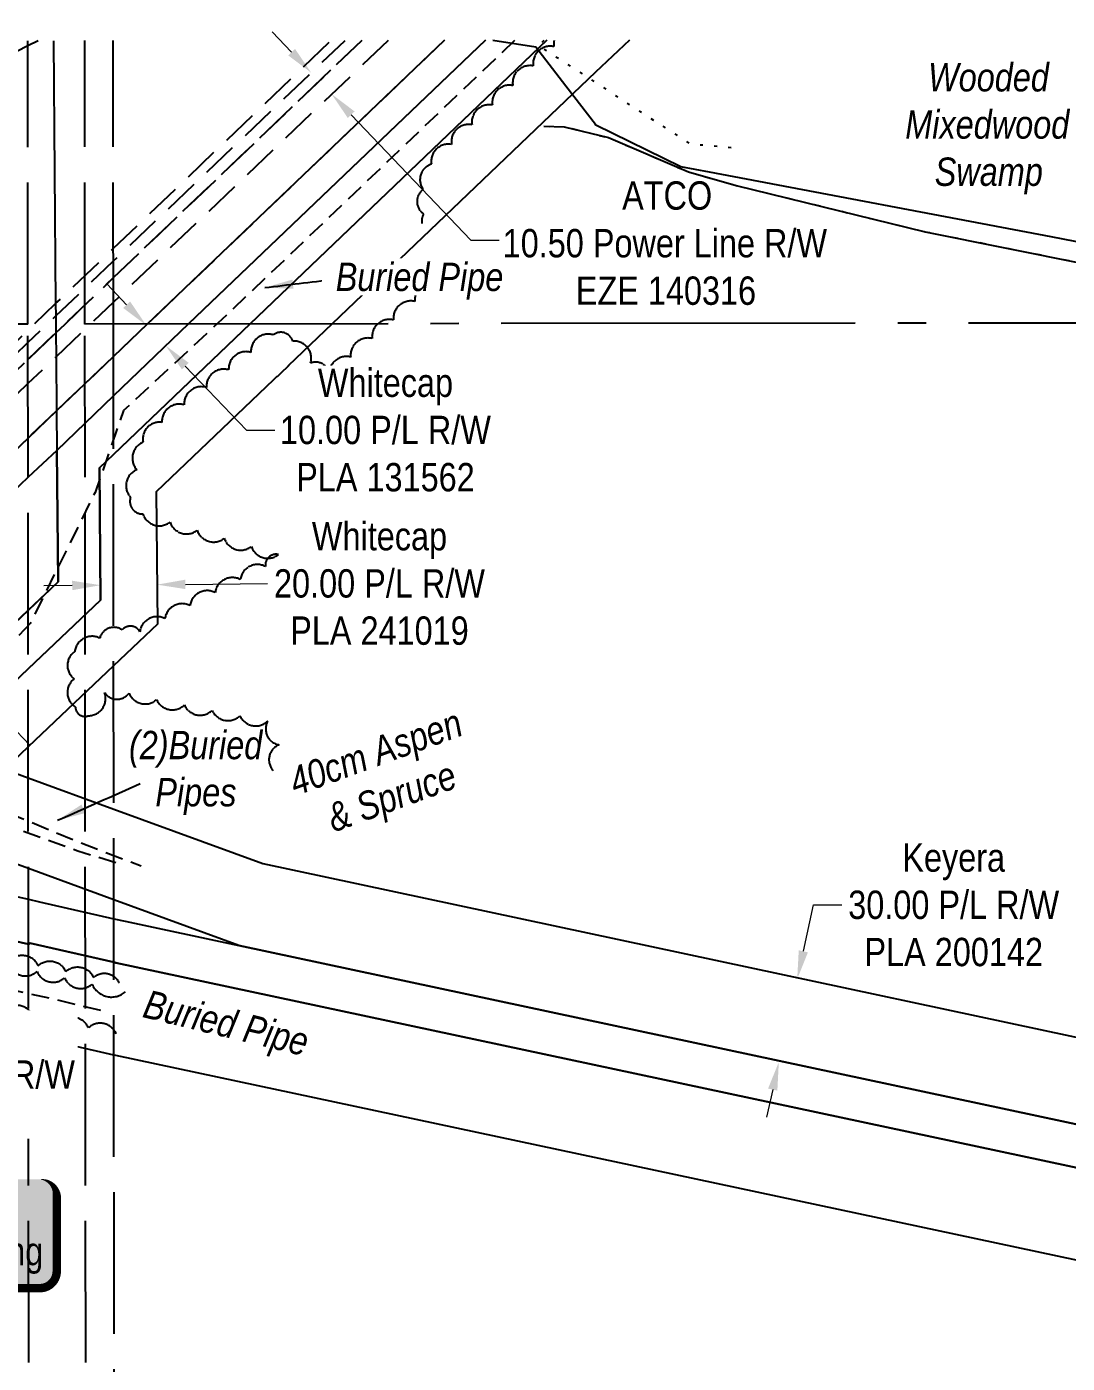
# Model space of a CAD drawing. Extents: x 500622 to 512229, y 6022177 to 6028063.
# Drawn here: x 503147.6 to 503515, y 6026805 to 6027276.9 of the extents above; entities that cross this region are included whole.
import ezdxf

# ---------------------------------------------------------------- set-up
doc = ezdxf.new("R2010")
doc.units = 0
doc.header["$LTSCALE"] = 5
doc.header["$PDMODE"] = 3
doc.header["$PDSIZE"] = 30
for name, pattern in [('0', [1, 1, 0]), ('foc-ACCESSROAD', [3.75, 2.5, -1.25]), ('foc-FLOWLINE', [3.75, 2.5, -1.25]), ('foc-QUARTERLINE', [33, 25, -3, 2, -3]), ('foc-TOPO', [1, 0.2, -0.8]), ('foc-UNSURVEYED', [12.5, 10, -2.5]), ('foc-WHEELTRACKS', [2, 0.4, -1.6]), ('UG_PIPE', [1.875, 1.25, -0.625])]:
    doc.linetypes.add(name, pattern=pattern)
doc.layers.get('Defpoints').update_dxf_attribs({"color": 9})
for name, color, linetype in [('AS-PIPE-UG', 44, 'UG_PIPE'), ('AS-PIPE-UG-T', 44, 'Continuous'), ('C-RW', 13, 'Continuous'), ('CG-NOTES', 7, 'Continuous'), ('F-AR', 190, 'foc-ACCESSROAD'), ('F-EZE', 190, 'foc-FLOWLINE'), ('F-RW', 190, 'Continuous'), ('L-QSEC', 8, 'foc-QUARTERLINE'), ('L-USEC', 7, 'foc-UNSURVEYED'), ('T-BUSH', 110, '0'), ('T-BUSH-T', 110, 'Continuous'), ('T-LOW-AREA', 48, 'foc-TOPO'), ('T-WATER-P3', 160, 'foc-WHEELTRACKS'), ('WETLAND', 143, 'Continuous'), ('WETLAND-T', 146, 'Continuous')]:
    doc.layers.add(name, color=color, linetype=linetype)
for name, color, linetype, lineweight in [('C-RW-T', 13, 'Continuous', 9), ('C-RW-T2', 13, 'Continuous', 9), ('F-EZE-T', 190, 'Continuous', 9), ('F-RW-T', 190, 'Continuous', 9), ('F-RW-T2', 190, 'Continuous', 9)]:
    doc.layers.add(name, color=color, linetype=linetype, lineweight=lineweight)
doc.styles.add('80', font='ARIALN.TTF', dxfattribs={"height": 10})
doc.styles.add('80CG', font='ARIALN.TTF', dxfattribs={"height": 10})
doc.styles.add('80L', font='ARIALN.TTF', dxfattribs={"height": 10})
doc.styles.add('80LS', font='ARIALNI.TTF', dxfattribs={"height": 10})
doc.styles.add('foc-LtypeFont', font='ARIALN.TTF', dxfattribs={"height": 7.35})
doc.linetypes.add('foc-TOPO-flowdirection-NOLINE', pattern='A,0,[">",foc-LtypeFont,S=0.3,R=0,X=0,Y=-0.945],-20,[">",foc-LtypeFont,S=0.3,R=0,X=0,Y=-0.945],0', length=20)
doc.dimstyles.new('Compass 5 000', dxfattribs={"dimscale": 5, "dimtxt": 9, "dimasz": 2, "dimexe": 0.2, "dimexo": 0.0625, "dimgap": 0.5, "dimtad": 0, "dimtih": 1, "dimtoh": 1, "dimzin": 0, "dimdsep": 46, "dimtxsty": '80CG', "dimcen": 0.1, "dimse1": 1, "dimse2": 1, "dimclrd": 256, "dimclrt": 256, "dimaunit": 1, "dimadec": 4, "dimazin": 0, "dimtfac": 0.06, "dimtofl": 0, "dimtmove": 0, "dimatfit": 1, "dimfxl": 0.2, "dimtolj": 1, "dimtzin": 0, "dimlwd": -1, "dimarcsym": 0})

# ---------------------------------------------------------------- blocks, each defined once
blk = doc.blocks.new('*D889')
at = {"layer": 'Defpoints', "color": 0, "transparency": 16777216}
for p in [(503016.81, 6026885.09), (503107.25, 6026796.46), (503096.75, 6026785.74)]:
    blk.add_point(p, dxfattribs=at)
at = {"layer": 'F-RW-T2', "transparency": 16777216}
for p, q in [((503023.8, 6026892.24), (503038.17, 6026906.9)), ((503038.17, 6026906.9), (503048.17, 6026906.9)), ((502999.3, 6026867.23), (502992.3, 6026860.09))]:
    blk.add_line(p, q, dxfattribs=at)
for points in [[(503022.61, 6026893.4), (503024.99, 6026891.07), (503016.81, 6026885.09)], [(502998.11, 6026868.4), (503000.49, 6026866.07), (503006.3, 6026874.37)]]:
    blk.add_solid(points, dxfattribs=at)
at = {"layer": 'F-RW-T2', "transparency": 16777216, "insert": (503107.31, 6026906.9), "char_height": 10, "attachment_point": 5, "style": '80CG', "bg_fill": 3, "box_fill_scale": 1.1, "bg_fill_color": 256, "bg_fill_true_color": 13158600, "bg_fill_transparency": 0}
blk.add_mtext('\\A1;ATCO\\P15.00 Power Line R/W\\PEZE 170159', dxfattribs=at)
blk = doc.blocks.new('*D892')
at = {"layer": 'C-RW-T2', "transparency": 16777216}
for p, q in [((503182.87, 6027178.78), (503175.97, 6027186.01)), ((503203.59, 6027157.09), (503225.18, 6027134.49)), ((503225.18, 6027134.49), (503235.18, 6027134.49))]:
    blk.add_line(p, q, dxfattribs=at)
for points in [[(503184.08, 6027179.93), (503181.67, 6027177.62), (503189.78, 6027171.54)], [(503204.79, 6027158.24), (503202.38, 6027155.94), (503196.68, 6027164.32)]]:
    blk.add_solid(points, dxfattribs=at)
at = {"layer": 'Defpoints', "color": 0, "transparency": 16777216}
for p in [(503181.48, 6027163.62), (503196.68, 6027164.32), (503188.38, 6027156.39)]:
    blk.add_point(p, dxfattribs=at)
at = {"layer": 'C-RW-T2', "transparency": 16777216, "insert": (503274.26, 6027134.49), "char_height": 10, "attachment_point": 5, "style": '80CG', "bg_fill": 3, "box_fill_scale": 1.1, "bg_fill_color": 256, "bg_fill_true_color": 13158600, "bg_fill_transparency": 0}
blk.add_mtext('\\A1;Whitecap\\P10.00 P/L R/W\\PPLA 131562', dxfattribs=at)
blk = doc.blocks.new('*D895')
at = {"layer": 'C-RW-T', "transparency": 16777216}
for p, q in [((503068.09, 6027107.69), (503058.09, 6027107.69)), ((503117.64, 6027055.83), (503068.09, 6027107.69)), ((503141.79, 6027030.55), (503148.7, 6027023.32))]:
    blk.add_line(p, q, dxfattribs=at)
for points in [[(503118.85, 6027056.98), (503116.44, 6027054.67), (503124.55, 6027048.6)], [(503143, 6027031.7), (503140.59, 6027029.4), (503134.89, 6027037.78)]]:
    blk.add_solid(points, dxfattribs=at)
at = {"layer": 'Defpoints', "color": 0, "transparency": 16777216}
for p in [(503144.34, 6027067.5), (503154.67, 6027056.68), (503124.55, 6027048.6)]:
    blk.add_point(p, dxfattribs=at)
at = {"layer": 'C-RW-T', "transparency": 16777216, "insert": (503019.01, 6027107.69), "char_height": 10, "attachment_point": 5, "style": '80CG'}
blk.add_mtext('\\A1;Whitecap\\P15.00 P/L R/W\\PPLA 180539', dxfattribs=at)
blk = doc.blocks.new('*D926')
at = {"layer": 'Defpoints', "color": 0, "transparency": 16777216}
for p in [(503362.32, 6026953.42), (503419.67, 6026940.71), (503355.83, 6026924.14)]:
    blk.add_point(p, dxfattribs=at)
at = {"layer": 'F-RW-T', "transparency": 16777216}
for p, q in [((503421.84, 6026950.48), (503425.46, 6026966.84)), ((503425.46, 6026966.84), (503435.46, 6026966.84)), ((503411.02, 6026901.66), (503408.86, 6026891.9))]:
    blk.add_line(p, q, dxfattribs=at)
for points in [[(503420.21, 6026950.84), (503423.46, 6026950.12), (503419.67, 6026940.71)], [(503409.39, 6026902.03), (503412.65, 6026901.3), (503413.18, 6026911.43)]]:
    blk.add_solid(points, dxfattribs=at)
at = {"layer": 'F-RW-T', "transparency": 16777216, "insert": (503474.93, 6026966.84), "char_height": 10, "attachment_point": 5, "style": '80CG'}
blk.add_mtext('\\A1;Keyera\\P30.00 P/L R/W\\PPLA 200142', dxfattribs=at)
blk = doc.blocks.new('*U1152')
h = blk.add_hatch(color=59)
edge = h.paths.add_edge_path()
edge.add_line((-21.5, -20), (21.5, -20))
edge.add_arc((21.5, -14), 6, 270, 360)
edge.add_line((27.5, -14), (27.5, 12.5))
edge.add_arc((21.5, 12.5), 6, 0, 90)
edge.add_line((21.5, 18.5), (-21.5, 18.5))
edge.add_arc((-21.5, 12.5), 6, 90, 180)
edge.add_line((-27.5, 12.5), (-27.5, -14))
edge.add_arc((-21.5, -14), 6, 180, 270)
at = {"color": 1, "flags": 128}
blk.add_lwpolyline([(-21.5, -20, 3, 3, 0), (21.5, -20, 3, 3, 0.414214), (27.5, -14, 3, 3, 0), (27.5, 12.5, 3, 0, 0.414214), (21.5, 18.5, 0, 0, 0), (-21.5, 18.5, 0, 0, 0.414214), (-27.5, 12.5, 0, 0, 0), (-27.5, -14, 0, 3, 0.414214)], format="xyseb", close=True, dxfattribs=at)
blk.add_lwpolyline([(-59.83, -20.37, 0, 7.5, 0), (0, 0, 0, 0, 0)], format="xyseb", dxfattribs=at)
at = {"color": 1, "style": '80'}
blk.add_attdef('ENTER_TEXT_001', (-35.99, -5), '', height=10, dxfattribs=at)
blk = doc.blocks.new('*D1302')
at = {"layer": 'C-RW-T', "transparency": 16777216}
for p, q in [((503163.63, 6027079.66), (503153.63, 6027079.57)), ((503203.63, 6027080.04), (503232.61, 6027080.31))]:
    blk.add_line(p, q, dxfattribs=at)
for points in [[(503163.62, 6027081.33), (503163.65, 6027077.99), (503173.63, 6027079.75)], [(503203.62, 6027081.7), (503203.65, 6027078.37), (503193.63, 6027079.94)]]:
    blk.add_solid(points, dxfattribs=at)
at = {"layer": 'Defpoints', "color": 0, "transparency": 16777216}
for p in [(503173.56, 6027087.55), (503193.56, 6027087.74), (503193.63, 6027079.94)]:
    blk.add_point(p, dxfattribs=at)
at = {"layer": 'C-RW-T', "transparency": 16777216, "insert": (503272.15, 6027080.31), "char_height": 10, "attachment_point": 5, "style": '80CG'}
blk.add_mtext('\\A1;Whitecap\\P20.00 P/L R/W\\PPLA 241019', dxfattribs=at)

msp = doc.modelspace()

# ---------------------------------------------------------------- linework, layer by layer
at = {"layer": 'AS-PIPE-UG', "flags": 128}
for points in [[(503319.88, 6027272.065), (503283.587, 6027237.505), (503218.483, 6027175.405), (503181.742, 6027141.377), (503171.694, 6027112.5), (503148.765, 6027066.173), (503130.975, 6027047.434), (503120.566, 6027036.349), (503113.43, 6027029.134), (503111.266, 6027026.325), (503092.818, 6027006.599), (503074.931, 6026986.663), (503069.278, 6026980.183), (503069.812, 6026978.453), (503071.545, 6026977.13), (503075.876, 6026975.788), (503089.585, 6026973.034), (503119.81, 6026966.092), (503137.216, 6026961.942)], [(503087.469, 6027017.204), (503107.974, 6027011.523), (503130.327, 6027003.889), (503149.249, 6026996.033), (503166.128, 6026989.007), (503187.954, 6026980.657)], [(503179.046, 6026981.727), (503165.59, 6026985.845), (503144.616, 6026993.427), (503126.018, 6027000.98), (503104.77, 6027009.108), (503086.181, 6027014.845)], [(503173.748, 6026929.534), (503157.229, 6026933.529), (503129.8, 6026939.608), (503102.652, 6026945.68), (503078.96, 6026951.202), (503051.835, 6026957.487), (503018.454, 6026965.067), (503006.479, 6026967.453), (502984.633, 6026972.687)]]:
    msp.add_lwpolyline(points, dxfattribs=at)
at = {"layer": 'F-AR'}
for points in [[(503124.169, 6027136.678), (503148.022, 6027159.464), (503157.872, 6027168.879), (503161.099, 6027171.958), (503178.159, 6027188.258), (503265.91, 6027272.097)], [(503295.064, 6027272.122), (503190.242, 6027171.987), (503178.18, 6027160.463), (503158.101, 6027141.306), (503148.043, 6027131.674), (503124.37, 6027109.064)]]:
    msp.add_lwpolyline(points, dxfattribs=at)
at = {"layer": 'F-EZE', "flags": 128}
msp.add_lwpolyline([(503151.59, 6027271.996), (503147.937, 6027270.121), (503123.177, 6027257.417), (503076.946, 6027233.684), (502982.672, 6027185.059), (502956.863, 6027171.741), (502913.856, 6027149.569), (502887.172, 6027135.81), (502864.102, 6027123.93), (502850.823, 6027116.989), (502809.58, 6027095.782), (502717.249, 6027048.963), (502673.174, 6027026.603), (502672.301, 6027026.166), (502653.445, 6027016.617), (502652.936, 6027016.366), (502346.515, 6026861.28), (502328.231, 6026852.026), (502329.567, 6026849.298), (502324.181, 6026846.661), (502322.845, 6026849.389), (502260.944, 6026820.089), (502254.508, 6026817.202), (502255.819, 6026814.28), (502250.347, 6026811.827), (502249.037, 6026814.748), (502179.974, 6026783.481), (502158.629, 6026774.165), (502142.583, 6026767.292), (502136.729, 6026780.961), (502146.439, 6026785.2), (502147.297, 6026785.575), (502140.691, 6026801.206), (502125.041, 6026838.243), (502117.255, 6026856.667), (502113.958, 6026864.471), (502059.231, 6026841.01), (501943.165, 6026790.873), (501937.544, 6026788.701), (501933.777, 6026786.854), (501924.593, 6026782.925), (501898.665, 6026771.989), (501807.7, 6026732.893), (501771.442, 6026717.443), (501770.164, 6026716.905), (501757.249, 6026711.501), (501712.002, 6026693.01), (501655.902, 6026664.946), (501649.252, 6026661.674), (501608.208, 6026641.091), (501600.364, 6026646.166), (501593.106, 6026650.863), (501589.908, 6026652.933), (501597.061, 6026807.525), (501597.702, 6026821.393), (501599.032, 6026850.135), (501602.583, 6026849.979), (501609.516, 6026849.674), (501607.568, 6026815.7), (501606.947, 6026801.587), (501600.936, 6026664.844), (501601.26, 6026664.635), (501610.2, 6026658.85), (501705.703, 6026706.623), (501741.367, 6026721.048), (501754.376, 6026726.471), (501755.542, 6026726.955), (501807.701, 6026749.188), (501920.658, 6026798.242), (501927.762, 6026801.271), (501929.366, 6026801.776), (501929.757, 6026802.049), (501939.115, 6026806.111), (501968.848, 6026818.783), (502053.339, 6026854.796), (502113.634, 6026880.643), (502124.164, 6026885.158), (502130.066, 6026871.376), (502119.469, 6026866.834), (502122.751, 6026859.067), (502130.537, 6026840.642), (502146.188, 6026803.606), (502152.794, 6026787.974), (502160.18, 6026791.199), (502173.955, 6026797.212), (502273.096, 6026840.491), (502326.008, 6026867.26), (502346.505, 6026877.659), (502534.244, 6026972.834), (502613.293, 6027013.054), (502635.834, 6027024.487), (502649.228, 6027031.266), (502649.573, 6027031.414), (502652.771, 6027033.054), (502694.185, 6027054.068), (502802.725, 6027109.115), (502843.92, 6027130.329), (502857.206, 6027137.239), (502880.243, 6027149.104), (502906.925, 6027162.863), (502924.091, 6027171.707), (502975.829, 6027198.395), (503070.132, 6027247.038), (503118.713, 6027271.967)], dxfattribs=at)
at = {"layer": 'F-EZE-T'}
for p, q in [((503241.139, 6027267.934), (503234.244, 6027275.17)), ((503262.16, 6027245.874), (503304.397, 6027201.549)), ((503304.397, 6027201.549), (503314.391, 6027201.549))]:
    msp.add_line(p, q, dxfattribs=at)
for points in [[(503242.345, 6027269.083), (503239.933, 6027266.785), (503248.034, 6027260.699)], [(503263.366, 6027247.024), (503260.954, 6027244.725), (503255.265, 6027253.11)]]:
    msp.add_solid(points, dxfattribs=at)
at = {"layer": 'F-RW'}
for points in [[(503157.044, 6027272.001), (503157.783, 6027179.156), (503157.819, 6027174.794), (503157.841, 6027171.956), (503157.871, 6027168.882), (503157.941, 6027160.418), (503158.099, 6027141.316), (503158.199, 6027127.269), (503158.633, 6027080.88), (503148.089, 6027070.873), (503103.12, 6027028.188)], [(503080.556, 6026968.441), (503148.178, 6026953.006), (503148.775, 6026953.348), (503178.342, 6026946.619), (503179.075, 6026946.452), (503659.259, 6026844.039)], [(503646.373, 6026814.151), (503178.999, 6026913.73), (503178.367, 6026913.875), (503148.68, 6026920.657), (503148.203, 6026920.762), (503021.647, 6026948.786)]]:
    msp.add_lwpolyline(points, dxfattribs=at)
at = {"layer": 'L-QSEC'}
msp.add_line((503148.012, 6027171.945), (502346.322, 6027171.135), dxfattribs=at)
at = {"layer": 'L-USEC'}
for p, q in [((503148.012, 6027171.945), (503147.936, 6027271.993)), ((503168.121, 6027171.961), (503168.045, 6027272.011)), ((503148.622, 6026367.812), (503148.012, 6027171.945)), ((503168.731, 6026367.832), (503168.121, 6027171.961))]:
    msp.add_line(p, q, dxfattribs=at)
at = {"layer": 'T-BUSH', "flags": 128}
for points in [[(503333.824, 6027272.079, 0.0885533), (503333.721, 6027269.937, 0.5205671), (503326.445, 6027263.086, 0.5205671), (503319.238, 6027256.162, 0.5205671), (503312.031, 6027249.237, 0.5205671), (503304.824, 6027242.312, 0.5205671), (503297.617, 6027235.387, 0.5205671), (503290.509, 6027228.429, 0.5205671), (503287.602, 6027219.484, 0.5205671), (503287.7, 6027210.893, 0.1459937), (503287.133, 6027207.451)], [(503285.795, 6027184.131, 0.1849288), (503284.659, 6027179.918, 0.5205671), (503277.099, 6027173.381, 0.5205671), (503269.539, 6027166.843, 0.5205671), (503261.979, 6027160.305, 0.5205671), (503254.42, 6027153.767, 0.5205671), (503247.826, 6027158.189, 0.5205671), (503241.527, 6027165.948, 0.5205671), (503234.603, 6027168.123, 0.5205671), (503226.748, 6027161.944, 0.5205671), (503218.892, 6027155.765, 0.5205671), (503211.036, 6027149.586, 0.5205671), (503203.18, 6027143.407, 0.5205671), (503195.324, 6027137.228, 0.5205671), (503188.696, 6027130.272, 0.5205671), (503186.468, 6027120.529, 0.5205671), (503184.239, 6027110.786, 0.5205671), (503188.626, 6027104.896, 0.5205671), (503198.201, 6027102.03, 0.5205671), (503207.775, 6027099.164, 0.5205671), (503217.35, 6027096.298, 0.5205671), (503226.925, 6027093.432, 0.5205671), (503236.5, 6027090.565, 0.5205671), (503231.878, 6027086.359, 0.5205671), (503223.009, 6027081.752, 0.5205671), (503214.139, 6027077.145, 0.5205671), (503205.27, 6027072.537, 0.5205671), (503196.4, 6027067.93, 0.5205671), (503187.531, 6027063.323, 0.5205671), (503181.267, 6027063.955, 0.5205671), (503173.368, 6027061.055, 0.5205671), (503164.57, 6027056.313, 0.5205671), (503164.345, 6027046.695, 0.5205671), (503164.767, 6027036.71, 0.5205671), (503169.361, 6027033.641, 0.5205671), (503175.059, 6027041.852, 0.5205671), (503183.732, 6027041.653, 0.5205671), (503193.445, 6027039.343, 0.5205671), (503203.259, 6027037.45, 0.5205671), (503213.073, 6027035.556, 0.5205671), (503222.886, 6027033.662, 0.5205671), (503232.7, 6027031.768, 0.5205671), (503236.696, 6027023.387, 0.5205671), (503234.553, 6027014.348)], [(503044.055, 6026968.211, -0.5205671), (503053.832, 6026966.136, -0.5205671), (503063.609, 6026964.061, -0.5205671), (503073.386, 6026961.986, -0.5205671), (503083.163, 6026959.911, -0.5205671), (503092.94, 6026957.836, -0.5205671), (503102.717, 6026955.762, -0.5205671), (503112.493, 6026953.687, -0.5205671), (503122.27, 6026951.612, -0.5205671), (503132.047, 6026949.537, -0.5205671), (503141.824, 6026947.462, -0.5205671), (503151.601, 6026945.387, -0.5205671), (503161.378, 6026943.312, -0.5205671), (503171.155, 6026941.238, -0.5205671), (503180.174, 6026939.324, -0.5205671)], [(503044.039, 6026967.863, 0.5205671), (503053.783, 6026965.636, 0.5205671), (503063.526, 6026963.41, 0.5205671), (503073.27, 6026961.183, 0.5205671), (503083.013, 6026958.957, 0.5205671), (503092.757, 6026956.73, 0.5205671), (503102.5, 6026954.504, 0.5205671), (503112.244, 6026952.277, 0.5205671), (503121.987, 6026950.05, 0.5205671), (503131.731, 6026947.824, 0.5205671), (503141.474, 6026945.597, 0.5205671), (503151.218, 6026943.371, 0.5205671), (503160.961, 6026941.144, 0.5205671), (503170.705, 6026938.918, 0.5205671), (503182.444, 6026936.235, 0.5205671)], [(503179.146, 6026921.36, 0.5205671), (503169.373, 6026923.454, 0.5205671), (503159.6, 6026925.549, 0.5205671), (503149.827, 6026927.643, 0.5205671), (503140.054, 6026929.737, 0.5205671), (503130.282, 6026931.831, 0.5205671), (503120.509, 6026933.926, 0.5205671), (503110.736, 6026936.02, 0.5205671), (503100.963, 6026938.114, 0.5205671), (503091.19, 6026940.208, 0.5205671), (503081.417, 6026942.302, 0.5205671), (503071.645, 6026944.397, 0.5205671), (503061.872, 6026946.491, 0.5205671), (503052.099, 6026948.585, 0.5205671), (503042.326, 6026950.679, 0.5205671), (503032.553, 6026952.774, 0.5205671), (503022.917, 6026954.513, 0.5205671), (503023.996, 6026949.14, 0.5205671), (503033.802, 6026947.204, 0.5205671), (503027.883, 6026939.659, 0.5205671), (503021.517, 6026931.954, 0.5205671), (503015.151, 6026924.249, 0.5205671), (503012.905, 6026916.757, 0.5205671), (503020.032, 6026909.75, 0.5205671), (503027.159, 6026902.743, 0.5205671), (503034.286, 6026895.736, 0.5205671), (503041.414, 6026888.729, 0.5205671), (503048.541, 6026881.722, 0.5205671), (503055.668, 6026874.715, 0.5205671), (503062.795, 6026867.707, 0.5205671), (503069.922, 6026860.7, 0.5205671), (503077.049, 6026853.693, 0.5205671), (503084.176, 6026846.686, 0.5205671), (503091.303, 6026839.679, 0.5205671), (503098.43, 6026832.672, 0.5205671), (503104.53, 6026826.675, 0.5205671)]]:
    msp.add_lwpolyline(points, format="xyb", dxfattribs=at)
at = {"layer": 'T-LOW-AREA', "flags": 128}
msp.add_lwpolyline([(503330.248, 6027272.075), (503328.292, 6027270.34), (503381.813, 6027235.577), (503397.378, 6027234.215)], dxfattribs=at)
at = {"layer": 'T-WATER-P3', "flags": 128}
msp.add_lwpolyline([(503330.138, 6027241.802), (503337.414, 6027241.628), (503352.983, 6027237.771), (503381.33, 6027225.635), (503398.073, 6027220.857), (503464.889, 6027204.559), (503549.814, 6027187.491), (503603.828, 6027180.187), (503646.415, 6027180.366), (503682.697, 6027176.911), (503725.009, 6027179.905), (503773.334, 6027195.116), (503801.627, 6027209.349), (503843.613, 6027234.316), (503872.208, 6027248.498), (503932.339, 6027273.421), (503950.499, 6027276.437), (503970.247, 6027276.924), (503989.224, 6027275.347), (504054.689, 6027256.358), (504069.674, 6027254.192)], dxfattribs=at)
at = {"layer": 'T-WATER-P3', "linetype": 'foc-TOPO-flowdirection-NOLINE', "flags": 128}
msp.add_lwpolyline([(503330.138, 6027241.802), (503337.414, 6027241.628), (503352.983, 6027237.771), (503381.33, 6027225.635), (503398.073, 6027220.857), (503464.889, 6027204.559), (503549.814, 6027187.491), (503603.828, 6027180.187), (503646.415, 6027180.366), (503682.697, 6027176.911), (503725.009, 6027179.905), (503773.334, 6027195.116), (503801.627, 6027209.349), (503843.613, 6027234.316), (503872.208, 6027248.498), (503932.339, 6027273.421), (503950.499, 6027276.437), (503970.247, 6027276.924), (503989.224, 6027275.347), (504054.689, 6027256.358), (504069.674, 6027254.192)], dxfattribs=at)
at = {"layer": 'WETLAND'}
msp.add_lwpolyline([(503569.621, 6027272.364), (503573.537, 6027264.097), (503579.88, 6027250.707), (503531.142, 6027219.554), (503522.085, 6027200.313), (503509.397, 6027202.714), (503388.708, 6027225.554), (503378.52, 6027227.482), (503348.603, 6027242.155), (503348.446, 6027242.359), (503337.996, 6027255.911), (503327.39, 6027269.666), (503312.14, 6027272.057)], dxfattribs=at)

# ---------------------------------------------------------------- texts
at = {"layer": 'AS-PIPE-UG-T', "insert": (503183.143, 6027028.311), "char_height": 9.99459, "attachment_point": 1, "style": '80L'}
msp.add_mtext_dynamic_manual_height_columns('\\pi0.5469;{\\fArial Narrow|b0|i1|c0|p34;(2)Buried \\P\\pi9.8529;Pipes}', width=47.76701, gutter_width=50, heights=[0], dxfattribs=at)
at = {"layer": 'AS-PIPE-UG-T', "insert": (503187.238, 6026937.813), "char_height": 9.99459, "attachment_point": 1, "rotation": 346.40448, "style": '80L'}
msp.add_mtext_dynamic_manual_height_columns('\\pi3.3093;{\\fArial Narrow|b0|i1|c0|p34;Buried Pipe}', width=65.02481, gutter_width=50, heights=[0], dxfattribs=at)
at = {"layer": 'F-EZE-T', "style": '80CG'}
for s, p in [('ATCO', (503357.843, 6027212.336)), ('EZE 140316', (503341.491, 6027178.741))]:
    msp.add_text(s, height=9.9946, dxfattribs=at).set_placement(p)
at = {"layer": 'T-BUSH-T', "insert": (503269.042, 6027025.536), "char_height": 9.9947, "width": 67.18446, "attachment_point": 2, "rotation": 20, "style": '80LS'}
msp.add_mtext('40cm Aspen\\P& Spruce ', dxfattribs=at)

# ---------------------------------------------------------------- dimensions: what is measured, and where the dimension line sits
at = {"layer": 'C-RW-T'}
dim = msp.add_linear_dim(base=(503124.55, 6027048.595), p1=(503154.671, 6027056.68), p2=(503144.335, 6027067.498), angle=133.69337, text='Whitecap\\P15.00 P/L R/W\\PPLA 180539', dimstyle='Compass 5 000', dxfattribs=at)
dim.commit()
dim.dimension.update_dxf_attribs({"geometry": '*D895', "text_midpoint": (503019.009, 6027107.686), "dimtype": 161})
at = {"layer": 'F-RW-T'}
dim = msp.add_linear_dim(base=(503419.673, 6026940.713), p1=(503355.827, 6026924.137), p2=(503362.316, 6026953.422), angle=77.50671, text='Keyera\\P30.00 P/L R/W\\PPLA 200142', dimstyle='Compass 5 000', dxfattribs=at)
dim.commit()
dim.dimension.update_dxf_attribs({"geometry": '*D926', "text_midpoint": (503474.933, 6026966.838), "dimtype": 161})

# ---------------------------------------------------------------- leaders
at = {"layer": 'AS-PIPE-UG-T', "color": 6, "path_type": 1}
msp.add_leader([(503158.445, 6026996.739), (503187.667, 6027009.702)], dimstyle='Compass 5 000', override={"dimgap": 0.5, "dimtad": 0}, dxfattribs=at)

# ---------------------------------------------------------------- next in the draw order: texts
at = {"layer": 'WETLAND-T', "insert": (503457.472, 6027264.079), "char_height": 10.00007, "attachment_point": 1, "style": '80L', "bg_fill": 2}
msp.add_mtext_dynamic_manual_height_columns('\\pi8.4183;{\\fArial Narrow|b0|i1|c0|p34;Wooded \\P\\pi0.34179;Mixedwood \\P\\pi10.748;Swamp}', width=58.63081, gutter_width=50.027, heights=[0], dxfattribs=at)

# ---------------------------------------------------------------- next in the draw order: dimensions: what is measured, and where the dimension line sits
at = {"layer": 'C-RW-T2'}
dim = msp.add_linear_dim(base=(503196.68, 6027164.321), p1=(503181.48, 6027163.616), p2=(503188.379, 6027156.392), angle=313.68687, text='Whitecap\\P10.00 P/L R/W\\PPLA 131562', dimstyle='Compass 5 000', override={"dimtfill": 1}, dxfattribs=at)
dim.commit()
dim.dimension.update_dxf_attribs({"geometry": '*D892', "text_midpoint": (503274.263, 6027134.486), "dimtype": 161})

# ---------------------------------------------------------------- next in the draw order: linework, layer by layer
at = {"layer": 'C-RW'}
for points in [[(503659.259, 6026844.039), (503179.075, 6026946.452), (503178.342, 6026946.619), (503148.775, 6026953.348), (503148.178, 6026953.006), (503080.556, 6026968.441), (503048.768, 6026975.465), (503052.997, 6026979.621), (503061.505, 6026987.975), (503072, 6026998.284), (503078.919, 6027005.08), (503083.255, 6027009.327), (503103.119, 6027028.192), (503148.089, 6027070.874), (503158.633, 6027080.88), (503158.199, 6027127.318), (503178.19, 6027146.66), (503204.719, 6027172), (503309.545, 6027272.135)], [(503331.286, 6027272.154), (503226.482, 6027172.02), (503178.206, 6027125.897), (503173.244, 6027121.156), (503173.68, 6027074.475), (503148.105, 6027050.207), (503118.847, 6027022.446), (503094.533, 6026999.375), (503093.805, 6026998.684), (503089.469, 6026994.424), (503078.987, 6026984.127), (503093.258, 6026980.975), (503148.166, 6026968.847), (503152.057, 6026967.987), (503178.33, 6026962.008), (503182.369, 6026961.09), (503222.481, 6026952.551), (503665.326, 6026858.059)], [(503124.37, 6027109.064), (503148.043, 6027131.674), (503158.101, 6027141.306), (503178.18, 6027160.463), (503190.242, 6027171.987), (503295.064, 6027272.122)], [(503309.545, 6027272.135), (503204.719, 6027172), (503178.19, 6027146.66), (503158.199, 6027127.318), (503148.053, 6027117.871), (503124.475, 6027095.345)]]:
    msp.add_lwpolyline(points, dxfattribs=at)
at = {"layer": 'C-RW', "flags": 128}
for points in [[(503118.847, 6027022.446), (503148.104, 6027050.207), (503173.68, 6027074.475), (503173.244, 6027121.156), (503178.206, 6027125.897), (503226.483, 6027172.02), (503331.286, 6027272.154)], [(503360.452, 6027272.18), (503348.394, 6027260.833), (503255.469, 6027172.047), (503193.328, 6027112.678), (503193.765, 6027065.957), (503178.262, 6027051.247), (503148.125, 6027022.651), (503139.821, 6027014.771)]]:
    msp.add_lwpolyline(points, dxfattribs=at)
at = {"layer": 'F-EZE', "flags": 128}
for points in [[(503275.198, 6027272.105), (503178.165, 6027179.642), (503170.109, 6027171.967), (503157.945, 6027160.418), (503148.028, 6027150.93), (503124.214, 6027128.253), (503042.323, 6027050.448), (503018.027, 6027027.369), (502992.811, 6027003.444), (502979.542, 6026990.833), (502953.882, 6026966.415), (502951.573, 6026964.212), (502941.888, 6026955.008), (502939.308, 6026952.549), (502934.288, 6026947.765), (502933.562, 6026947.073), (502897.185, 6026909.932), (502886.638, 6026899.163), (502872.571, 6026884.719), (502865.841, 6026891.281), (502865.08, 6026892.068), (502878.106, 6026905.455), (502888.68, 6026916.251), (502926.176, 6026954.537), (502932.066, 6026960.142), (502939.224, 6026966.951), (502967.19, 6026993.572), (502980.455, 6027006.181), (503007.022, 6027031.396), (503031.315, 6027054.476), (503124.099, 6027142.644), (503148.017, 6027165.414), (503154.88, 6027171.952), (503157.825, 6027174.798), (503178.154, 6027194.126), (503259.989, 6027272.091)], [(503265.91, 6027272.097), (503178.159, 6027188.258), (503161.099, 6027171.958), (503157.872, 6027168.878), (503148.022, 6027159.464), (503124.174, 6027136.682), (503038.744, 6027055.519), (503035.954, 6027052.777), (503012.242, 6027029.486), (502987.066, 6027004.754), (502974.122, 6026992.04), (502961.392, 6026979.534), (502950.551, 6026969.653), (502945.967, 6026965.408), (502935.934, 6026956.088), (502932.066, 6026960.142), (502930.762, 6026961.509), (502937.016, 6026967.384), (502945.528, 6026975.208), (502956.266, 6026984.998), (502965.405, 6026993.975), (502978.32, 6027006.665), (503004.45, 6027032.338), (503028.157, 6027055.631), (503033.529, 6027060.908), (503124.104, 6027146.976), (503148.014, 6027169.821), (503150.24, 6027171.948), (503157.783, 6027179.155), (503178.151, 6027198.615), (503255.047, 6027272.087)]]:
    msp.add_lwpolyline(points, dxfattribs=at)
at = {"layer": 'F-RW'}
for points in [[(503665.326, 6026858.059), (503222.481, 6026952.553), (503178.326, 6026968.713), (503148.158, 6026979.752), (503094.533, 6026999.375), (503078.919, 6027005.082), (503043.558, 6027018.027), (503033.165, 6027021.83), (503018.027, 6027027.369), (503012.242, 6027029.486), (503007.022, 6027031.396), (503004.449, 6027032.338), (502926.189, 6027060.976), (502887.164, 6027135.829), (502880.238, 6027149.116), (502872.4, 6027164.151), (502868.485, 6027171.65), (502853.812, 6027199.803), (502845.488, 6027215.77), (502836.246, 6027233.495), (502832.544, 6027240.595), (502821.165, 6027262.422), (502816.327, 6027271.702)], [(502850.168, 6027271.731), (502859.224, 6027254.36), (502862.926, 6027247.26), (502872.167, 6027229.533), (502880.493, 6027213.564), (502899.084, 6027177.905), (502902.324, 6027171.685), (502906.925, 6027162.865), (502913.852, 6027149.579), (502947.43, 6027085.173), (503028.157, 6027055.631), (503031.315, 6027054.476), (503035.954, 6027052.777), (503042.323, 6027050.448), (503056.98, 6027045.084), (503067.461, 6027041.249), (503103.119, 6027028.195), (503118.847, 6027022.446), (503148.134, 6027011.729), (503178.301, 6027000.689), (503230.915, 6026981.437), (503677.407, 6026886.119)]]:
    msp.add_lwpolyline(points, dxfattribs=at)
at = {"layer": 'L-QSEC'}
msp.add_line((503935.174, 6027172.729), (503168.121, 6027171.961), dxfattribs=at)
at = {"layer": 'L-USEC'}
for p, q in [((503178.176, 6027171.968), (503178.1, 6027272.019)), ((503178.778, 6026377.897), (503178.176, 6027171.968))]:
    msp.add_line(p, q, dxfattribs=at)

# ---------------------------------------------------------------- next in the draw order: dimensions: what is measured, and where the dimension line sits
at = {"layer": 'C-RW-T'}
dim = msp.add_linear_dim(base=(503193.634, 6027079.942), p1=(503173.558, 6027087.55), p2=(503193.561, 6027087.736), angle=0.53524, text='Whitecap\\P20.00 P/L R/W\\PPLA 241019', dimstyle='Compass 5 000', dxfattribs=at)
dim.commit()
dim.dimension.update_dxf_attribs({"geometry": '*D1302', "text_midpoint": (503272.148, 6027080.306), "dimtype": 161})

# ---------------------------------------------------------------- next in the draw order: leaders
at = {"layer": 'AS-PIPE-UG-T', "color": 6, "path_type": 1}
msp.add_leader([(503231.683, 6027184.82), (503256.006, 6027187.764)], dimstyle='Compass 5 000', override={"dimgap": 0.5, "dimtad": 0}, dxfattribs=at)

# ---------------------------------------------------------------- next in the draw order: texts
at = {"layer": 'AS-PIPE-UG-T', "insert": (503253.395, 6027193.603), "char_height": 9.99459, "attachment_point": 1, "style": '80L', "bg_fill": 3, "box_fill_scale": 1.15, "bg_fill_color": 256, "bg_fill_true_color": 256, "bg_fill_transparency": 0}
msp.add_mtext_dynamic_manual_height_columns('\\pi3.3093;{\\fArial Narrow|b0|i1|c0|p34;Buried Pipe}', width=65.02481, gutter_width=50, heights=[0], dxfattribs=at)

# ---------------------------------------------------------------- next in the draw order: dimensions: what is measured, and where the dimension line sits
at = {"layer": 'F-RW-T2'}
dim = msp.add_linear_dim(base=(503016.805, 6026885.094), p1=(503096.747, 6026785.744), p2=(503107.251, 6026796.463), angle=45.5806, text='ATCO\\P15.00 Power Line R/W\\PEZE 170159', dimstyle='Compass 5 000', override={"dimtfill": 1}, dxfattribs=at)
dim.commit()
dim.dimension.update_dxf_attribs({"geometry": '*D889', "text_midpoint": (503107.311, 6026906.897), "dimtype": 161})

# ---------------------------------------------------------------- next in the draw order: block references
at = {"layer": 'CG-NOTES'}
ref = msp.add_blockref('*U1152', (503130.732, 6026851.525), dxfattribs=dict(at, xscale=0.9984126106049139, yscale=0.9984126106049139, zscale=0.9984126106049139))
ref.add_attrib('ENTER_TEXT_001', 'Road', (503117.043, 6026856.409), dxfattribs={"layer": '0', "color": 1, "height": 9.9841, "style": '80'})
ref.add_attrib('ENTER_TEXT_002', 'Crossing', (503108.291, 6026839.592), dxfattribs={"layer": '0', "color": 1, "height": 9.9841, "style": '80'})

# ---------------------------------------------------------------- next in the draw order: texts
at = {"layer": 'F-EZE-T', "style": '80CG'}
msp.add_text('10.50 Power Line R/W', height=9.99461, dxfattribs=at).set_placement((503315.663, 6027195.505))

doc.saveas('drawing.dxf')
